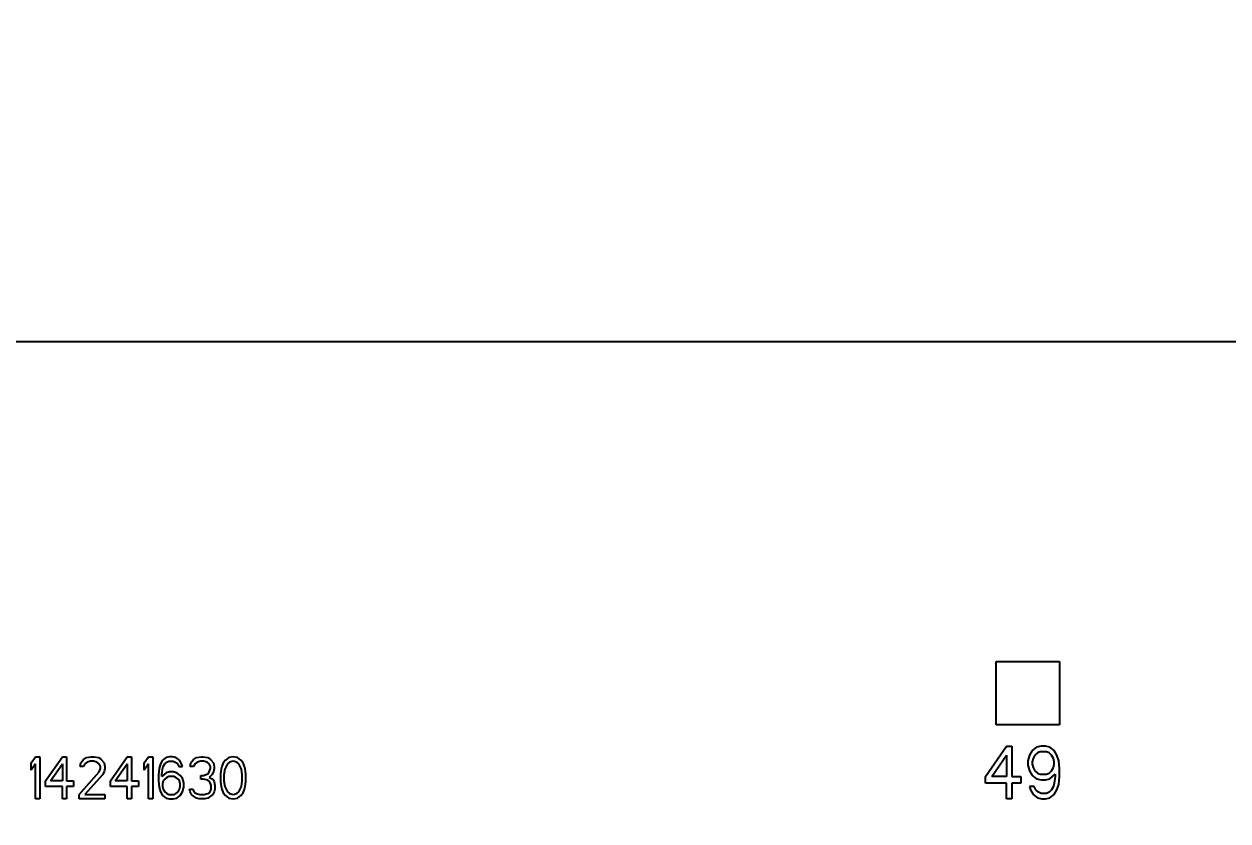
# Model space of a CAD drawing. Header units: millimetres. Extents: x 7 to 507, y -14 to 339.
# Drawn here: x 52.58 to 58.26, y 106.82 to 110.59 of the extents above; entities that cross this region are included whole.
import ezdxf

# ---------------------------------------------------------------- set-up
doc = ezdxf.new("R2010")
doc.units = ezdxf.units.MM
doc.header["$LTSCALE"] = 23.1
doc.layers.get('0').update_dxf_attribs({"linetype": 'CONTINUOUS'})
doc.layers.add('01_ASM_ALL_AXIS', color=7, linetype='CONTINUOUS')
doc.styles.get("Standard").update_dxf_attribs({"font": 'simplex.shx', "width": 0.8})
doc.dimstyles.new('DIMSTYLE_1', dxfattribs={"dimtxt": 3, "dimasz": 3, "dimexe": 2, "dimexo": 0.35, "dimgap": 0.75, "dimtad": 1, "dimdec": 3, "dimzin": 0, "dimdsep": 46, "dimtxsty": 'Standard', "dimcen": 0.09, "dimadec": 3, "dimazin": 0, "dimtp": 0.001, "dimtm": 0.001, "dimtfac": 1, "dimtdec": 3, "dimtofl": 0, "dimtmove": 0, "dimatfit": 3, "dimfxl": 0, "dimtolj": 1, "dimtzin": 0, "dimarcsym": 0})

# ---------------------------------------------------------------- blocks, each defined once
blk = doc.blocks.new('_FILLED')
at = {"color": 0, "linetype": 'ByBlock'}
blk.add_solid([(0, 0), (-1, 0.1333), (-1, -0.1333)], dxfattribs=at)
blk = doc.blocks.new('*D01')
at = {"color": 2}
for p, q in [((37.977, 209.9585), (36.727, 209.9585)), ((57.7181, 209.9585), (37.977, 209.9585)), ((38.727, 209.9585), (38.727, 156.9675)), ((38.727, 103.9765), (38.727, 156.9675)), ((37.977, 103.9765), (36.727, 103.9765)), ((48.3209, 103.9765), (37.977, 103.9765))]:
    blk.add_line(p, q, dxfattribs=at)
at = {"color": 2, "xscale": 3, "yscale": 3, "zscale": 3}
for p, rotation in [((38.727, 209.9585), 90), ((38.727, 103.9765), 270)]:
    blk.add_blockref('_FILLED', p, dxfattribs=dict(at, rotation=rotation))
blk = doc.blocks.new('*D1617')
at = {"color": 2}
for p, q in [((77.3953, 105.6765), (77.3953, 132.4196)), ((77.3953, 132.4196), (77.3953, 104.8265)), ((53.4681, 105.6765), (76.6453, 105.6765)), ((76.6453, 105.6765), (79.3953, 105.6765)), ((77.3953, 98.9765), (77.3953, 104.8265)), ((58.6181, 103.9765), (76.6453, 103.9765)), ((76.6453, 103.9765), (79.3953, 103.9765)), ((77.3953, 103.9765), (77.3953, 98.9765))]:
    blk.add_line(p, q, dxfattribs=at)
at = {"color": 2, "xscale": 3, "yscale": 3, "zscale": 3}
for p, rotation in [((77.3953, 105.6765), 270), ((77.3953, 103.9765), 90)]:
    blk.add_blockref('_FILLED', p, dxfattribs=dict(at, rotation=rotation))

msp = doc.modelspace()

# ---------------------------------------------------------------- linework, layer by layer
at = {"color": 9}
msp.add_line((58.7681, 109.0865), (47.4681, 109.0865), dxfattribs=at)
at = {"layer": '01_ASM_ALL_AXIS', "color": 4}
for p, q in [((57.1681, 107.2765), (57.1681, 107.5765)), ((57.1681, 107.5765), (57.4681, 107.5765)), ((57.4681, 107.5765), (57.4681, 107.2765)), ((57.4681, 107.2765), (57.1681, 107.2765)), ((52.6115, 107.0967), (52.6315, 107.1265)), ((52.6315, 107.1265), (52.6515, 107.1265)), ((52.6515, 107.1265), (52.6515, 106.9265)), ((52.6781, 107.0116), (52.7581, 107.1265)), ((52.7581, 107.1265), (52.7781, 107.1265)), ((52.7781, 107.1265), (52.7781, 107.0116)), ((52.8581, 107.1137), (52.8715, 107.1222)), ((52.8715, 107.1222), (52.8948, 107.1265)), ((52.8948, 107.1265), (52.9081, 107.1265)), ((52.9081, 107.1265), (52.9281, 107.1222)), ((52.9281, 107.1222), (52.9415, 107.1137)), ((52.9848, 107.0116), (53.0648, 107.1265)), ((53.0648, 107.1265), (53.0848, 107.1265)), ((53.0848, 107.1265), (53.0848, 107.0116)), ((53.1448, 107.0967), (53.1648, 107.1265)), ((53.1648, 107.1265), (53.1848, 107.1265)), ((53.1848, 107.1265), (53.1848, 106.9265)), ((53.2481, 107.1222), (53.2315, 107.1095)), ((53.2648, 107.1265), (53.2481, 107.1222)), ((53.2781, 107.1265), (53.2648, 107.1265)), ((53.2948, 107.1222), (53.2781, 107.1265)), ((53.3115, 107.1095), (53.2948, 107.1222)), ((53.3781, 107.1137), (53.3915, 107.1222)), ((53.3915, 107.1222), (53.4148, 107.1265)), ((53.4148, 107.1265), (53.4215, 107.1265)), ((53.4215, 107.1265), (53.4448, 107.1222)), ((53.4448, 107.1222), (53.4581, 107.1137)), ((53.5448, 107.1222), (53.5281, 107.1095)), ((53.5648, 107.1265), (53.5448, 107.1222)), ((53.5848, 107.1222), (53.5648, 107.1265)), ((53.6015, 107.1095), (53.5848, 107.1222)), ((57.1181, 107.0329), (57.2181, 107.1765)), ((57.1473, 107.0329), (57.2181, 107.1339)), ((57.2181, 107.1765), (57.2431, 107.1765)), ((57.2181, 107.1339), (57.2181, 107.0329)), ((57.2431, 107.1765), (57.2431, 107.0329)), ((57.3265, 107.1339), (57.3181, 107.1073)), ((57.339, 107.1552), (57.3265, 107.1339)), ((57.3598, 107.1712), (57.339, 107.1552)), ((57.3515, 107.1339), (57.3431, 107.118)), ((57.364, 107.1446), (57.3515, 107.1339)), ((57.3806, 107.1765), (57.3598, 107.1712)), ((57.3765, 107.1499), (57.364, 107.1446)), ((57.4056, 107.1499), (57.3765, 107.1499)), ((57.4015, 107.1765), (57.3806, 107.1765)), ((57.4223, 107.1712), (57.4015, 107.1765)), ((57.4181, 107.1446), (57.4056, 107.1499)), ((57.4306, 107.1339), (57.4181, 107.1446)), ((57.4431, 107.1552), (57.4223, 107.1712)), ((57.439, 107.118), (57.4306, 107.1339)), ((57.4556, 107.1339), (57.4431, 107.1552)), ((57.464, 107.1073), (57.4556, 107.1339)), ((52.6115, 107.0627), (52.6115, 107.0967)), ((52.6315, 107.0925), (52.6115, 107.0627)), ((52.6315, 106.9265), (52.6315, 107.0925)), ((52.7015, 107.0116), (52.7581, 107.0925)), ((52.7581, 107.0925), (52.7581, 107.0116)), ((52.8415, 107.0797), (52.8448, 107.0967)), ((52.8581, 107.0797), (52.8415, 107.0797)), ((52.8448, 107.0967), (52.8581, 107.1137)), ((52.8648, 107.0925), (52.8581, 107.0797)), ((52.8748, 107.101), (52.8648, 107.0925)), ((52.8915, 107.1052), (52.8748, 107.101)), ((52.9048, 107.1052), (52.8915, 107.1052)), ((52.9215, 107.101), (52.9048, 107.1052)), ((52.9315, 107.0925), (52.9215, 107.101)), ((52.9381, 107.0797), (52.9315, 107.0925)), ((52.9315, 107.0542), (52.9381, 107.0712)), ((52.9381, 107.0712), (52.9381, 107.0797)), ((52.9415, 107.1137), (52.9548, 107.0967)), ((52.9548, 107.0967), (52.9581, 107.0797)), ((52.9581, 107.0712), (52.9548, 107.0542)), ((52.9581, 107.0797), (52.9581, 107.0712)), ((53.0081, 107.0116), (53.0648, 107.0925)), ((53.0648, 107.0925), (53.0648, 107.0116)), ((53.1448, 107.0627), (53.1448, 107.0967)), ((53.1648, 107.0925), (53.1448, 107.0627)), ((53.1648, 106.9265), (53.1648, 107.0925)), ((53.2148, 107.0712), (53.2115, 107.0414)), ((53.2215, 107.0925), (53.2148, 107.0712)), ((53.2315, 107.1095), (53.2215, 107.0925)), ((53.2281, 107.0414), (53.2315, 107.0669)), ((53.2315, 107.0669), (53.2348, 107.0797)), ((53.2348, 107.0797), (53.2415, 107.0925)), ((53.2415, 107.0925), (53.2515, 107.101)), ((53.2515, 107.101), (53.2615, 107.1052)), ((53.2615, 107.1052), (53.2815, 107.1052)), ((53.2815, 107.1052), (53.2915, 107.101)), ((53.2915, 107.101), (53.3015, 107.0925)), ((53.3015, 107.0925), (53.3081, 107.0797)), ((53.3081, 107.0797), (53.3248, 107.0797)), ((53.3215, 107.0925), (53.3115, 107.1095)), ((53.3248, 107.0797), (53.3215, 107.0925)), ((53.3615, 107.0797), (53.3648, 107.0967)), ((53.3781, 107.0797), (53.3615, 107.0797)), ((53.3648, 107.0967), (53.3781, 107.1137)), ((53.3848, 107.0925), (53.3781, 107.0797)), ((53.3948, 107.101), (53.3848, 107.0925)), ((53.4115, 107.1052), (53.3948, 107.101)), ((53.4248, 107.1052), (53.4115, 107.1052)), ((53.4415, 107.101), (53.4248, 107.1052)), ((53.4515, 107.0925), (53.4415, 107.101)), ((53.4581, 107.0797), (53.4515, 107.0925)), ((53.4515, 107.0542), (53.4581, 107.0712)), ((53.4581, 107.1137), (53.4715, 107.0967)), ((53.4581, 107.0712), (53.4581, 107.0797)), ((53.4715, 107.0967), (53.4748, 107.0797)), ((53.4748, 107.0712), (53.4715, 107.0542)), ((53.4748, 107.0797), (53.4748, 107.0712)), ((53.5081, 107.0669), (53.5048, 107.0456)), ((53.5115, 107.0797), (53.5081, 107.0669)), ((53.5181, 107.0967), (53.5115, 107.0797)), ((53.5281, 107.1095), (53.5181, 107.0967)), ((53.5248, 107.0669), (53.5215, 107.0414)), ((53.5381, 107.0925), (53.5248, 107.0669)), ((53.5481, 107.101), (53.5381, 107.0925)), ((53.5648, 107.1052), (53.5481, 107.101)), ((53.5815, 107.101), (53.5648, 107.1052)), ((53.5915, 107.0925), (53.5815, 107.101)), ((53.6048, 107.0669), (53.5915, 107.0925)), ((53.6115, 107.0967), (53.6015, 107.1095)), ((53.6081, 107.0414), (53.6048, 107.0669)), ((53.6181, 107.0797), (53.6115, 107.0967)), ((53.6215, 107.0669), (53.6181, 107.0797)), ((53.6248, 107.0456), (53.6215, 107.0669)), ((57.3181, 107.1073), (57.3181, 107.0861)), ((57.3181, 107.0861), (57.3265, 107.0595)), ((57.3431, 107.118), (57.339, 107.102)), ((57.339, 107.102), (57.339, 107.0914)), ((57.339, 107.0914), (57.3431, 107.0754)), ((57.3431, 107.0754), (57.3515, 107.0595)), ((57.4306, 107.0595), (57.439, 107.0754)), ((57.4431, 107.102), (57.439, 107.118)), ((57.439, 107.0754), (57.4431, 107.0914)), ((57.4431, 107.0914), (57.4431, 107.102)), ((57.4681, 107.0701), (57.464, 107.1073)), ((57.4681, 107.0329), (57.4681, 107.0701)), ((52.6781, 106.9861), (52.6781, 107.0116)), ((52.7581, 107.0116), (52.7015, 107.0116)), ((52.7781, 107.0116), (52.8115, 107.0116)), ((52.8115, 107.0116), (52.8115, 106.9861)), ((52.8381, 106.9478), (52.9315, 107.0542)), ((52.9481, 107.0414), (52.8648, 106.9478)), ((52.9548, 107.0542), (52.9481, 107.0414)), ((52.9848, 106.9861), (52.9848, 107.0116)), ((53.0648, 107.0116), (53.0081, 107.0116)), ((53.0848, 107.0116), (53.1181, 107.0116)), ((53.1181, 107.0116), (53.1181, 106.9861)), ((53.2115, 107.0414), (53.2115, 107.0116)), ((53.2115, 107.0116), (53.2148, 106.9818)), ((53.2481, 107.0499), (53.2281, 107.0329)), ((53.2281, 107.0329), (53.2281, 107.0414)), ((53.2348, 107.0116), (53.2315, 106.9988)), ((53.2415, 107.0201), (53.2348, 107.0116)), ((53.2515, 107.0286), (53.2415, 107.0201)), ((53.2648, 107.0542), (53.2481, 107.0499)), ((53.2615, 107.0329), (53.2515, 107.0286)), ((53.2848, 107.0329), (53.2615, 107.0329)), ((53.2815, 107.0542), (53.2648, 107.0542)), ((53.2981, 107.0499), (53.2815, 107.0542)), ((53.2948, 107.0286), (53.2848, 107.0329)), ((53.3048, 107.0201), (53.2948, 107.0286)), ((53.3148, 107.0371), (53.2981, 107.0499)), ((53.3115, 107.0116), (53.3048, 107.0201)), ((53.3148, 106.9988), (53.3115, 107.0116)), ((53.3248, 107.0244), (53.3148, 107.0371)), ((53.3315, 107.0031), (53.3248, 107.0244)), ((53.4115, 107.0201), (53.4115, 107.0371)), ((53.4115, 107.0371), (53.4248, 107.0371)), ((53.4248, 107.0201), (53.4115, 107.0201)), ((53.4248, 107.0371), (53.4448, 107.0456)), ((53.4448, 107.0159), (53.4248, 107.0201)), ((53.4448, 107.0456), (53.4515, 107.0542)), ((53.4548, 107.0073), (53.4448, 107.0159)), ((53.4648, 107.0414), (53.4515, 107.0286)), ((53.4515, 107.0286), (53.4681, 107.0201)), ((53.4715, 107.0542), (53.4648, 107.0414)), ((53.4681, 107.0201), (53.4748, 107.0073)), ((53.5048, 107.0456), (53.5048, 107.0073)), ((53.5215, 107.0414), (53.5215, 107.0116)), ((53.5215, 107.0116), (53.5248, 106.9861)), ((53.6048, 106.9861), (53.6081, 107.0116)), ((53.6081, 107.0116), (53.6081, 107.0414)), ((53.6248, 107.0073), (53.6248, 107.0456)), ((57.1181, 107.001), (57.1181, 107.0329)), ((57.2181, 107.0329), (57.1473, 107.0329)), ((57.2431, 107.0329), (57.2848, 107.0329)), ((57.2848, 107.0329), (57.2848, 107.001)), ((57.3265, 107.0595), (57.339, 107.0382)), ((57.339, 107.0382), (57.3598, 107.0222)), ((57.3515, 107.0595), (57.364, 107.0488)), ((57.3598, 107.0222), (57.3806, 107.0169)), ((57.364, 107.0488), (57.3765, 107.0435)), ((57.3765, 107.0435), (57.4056, 107.0435)), ((57.3806, 107.0169), (57.4015, 107.0169)), ((57.4015, 107.0169), (57.4223, 107.0222)), ((57.4056, 107.0435), (57.4181, 107.0488)), ((57.4181, 107.0488), (57.4306, 107.0595)), ((57.4223, 107.0222), (57.4473, 107.0435)), ((57.4473, 107.0329), (57.4431, 107.001)), ((57.4473, 107.0435), (57.4473, 107.0329)), ((57.464, 106.9956), (57.4681, 107.0329)), ((52.7581, 106.9861), (52.6781, 106.9861)), ((52.7581, 106.9265), (52.7581, 106.9861)), ((52.7781, 106.9861), (52.7781, 106.9265)), ((52.8115, 106.9861), (52.7781, 106.9861)), ((53.0648, 106.9861), (52.9848, 106.9861)), ((53.0648, 106.9265), (53.0648, 106.9861)), ((53.0848, 106.9861), (53.0848, 106.9265)), ((53.1181, 106.9861), (53.0848, 106.9861)), ((53.2148, 106.9818), (53.2215, 106.9605)), ((53.2215, 106.9605), (53.2315, 106.9435)), ((53.2315, 106.9988), (53.2315, 106.9861)), ((53.2315, 106.9861), (53.2348, 106.9733)), ((53.2348, 106.9733), (53.2415, 106.9605)), ((53.2415, 106.9605), (53.2515, 106.952)), ((53.2515, 106.952), (53.2615, 106.9478)), ((53.2848, 106.9478), (53.2948, 106.952)), ((53.2948, 106.952), (53.3048, 106.9605)), ((53.3048, 106.9605), (53.3115, 106.9733)), ((53.3115, 106.9733), (53.3148, 106.9861)), ((53.3148, 106.9861), (53.3148, 106.9988)), ((53.3148, 106.9435), (53.3248, 106.9605)), ((53.3248, 106.9605), (53.3315, 106.9818)), ((53.3315, 106.9818), (53.3315, 107.0031)), ((53.3615, 106.9605), (53.3581, 106.9733)), ((53.3581, 106.9733), (53.3748, 106.9733)), ((53.3681, 106.9478), (53.3615, 106.9605)), ((53.3748, 106.9733), (53.3781, 106.9648)), ((53.3781, 106.9648), (53.3848, 106.9563)), ((53.3848, 106.9563), (53.3915, 106.952)), ((53.3915, 106.952), (53.4081, 106.9478)), ((53.4281, 106.9478), (53.4448, 106.952)), ((53.4448, 106.952), (53.4515, 106.9563)), ((53.4515, 106.9563), (53.4581, 106.9648)), ((53.4615, 106.9903), (53.4548, 107.0073)), ((53.4581, 106.9648), (53.4615, 106.9733)), ((53.4615, 106.9733), (53.4615, 106.9903)), ((53.4748, 106.9605), (53.4681, 106.9478)), ((53.4748, 107.0073), (53.4781, 106.9903)), ((53.4781, 106.9733), (53.4748, 106.9605)), ((53.4781, 106.9903), (53.4781, 106.9733)), ((53.5048, 107.0073), (53.5081, 106.9861)), ((53.5081, 106.9861), (53.5115, 106.9733)), ((53.5115, 106.9733), (53.5181, 106.9563)), ((53.5181, 106.9563), (53.5281, 106.9435)), ((53.5248, 106.9861), (53.5381, 106.9605)), ((53.5381, 106.9605), (53.5481, 106.952)), ((53.5481, 106.952), (53.5648, 106.9478)), ((53.5648, 106.9478), (53.5815, 106.952)), ((53.5815, 106.952), (53.5915, 106.9605)), ((53.5915, 106.9605), (53.6048, 106.9861)), ((53.6015, 106.9435), (53.6115, 106.9563)), ((53.6115, 106.9563), (53.6181, 106.9733)), ((53.6181, 106.9733), (53.6215, 106.9861)), ((53.6215, 106.9861), (53.6248, 107.0073)), ((57.2181, 107.001), (57.1181, 107.001)), ((57.2181, 106.9265), (57.2181, 107.001)), ((57.2431, 107.001), (57.2431, 106.9265)), ((57.2848, 107.001), (57.2431, 107.001)), ((57.3265, 106.985), (57.3306, 106.9691)), ((57.3473, 106.985), (57.3265, 106.985)), ((57.3306, 106.9691), (57.3431, 106.9478)), ((57.3556, 106.9691), (57.3473, 106.985)), ((57.3681, 106.9584), (57.3556, 106.9691)), ((57.3806, 106.9531), (57.3681, 106.9584)), ((57.4056, 106.9531), (57.3806, 106.9531)), ((57.4181, 106.9584), (57.4056, 106.9531)), ((57.4306, 106.9691), (57.4181, 106.9584)), ((57.439, 106.985), (57.4306, 106.9691)), ((57.4431, 107.001), (57.439, 106.985)), ((57.4431, 106.9478), (57.4556, 106.9691)), ((57.4556, 106.9691), (57.464, 106.9956)), ((52.6515, 106.9265), (52.6315, 106.9265)), ((52.7781, 106.9265), (52.7581, 106.9265)), ((52.8381, 106.9265), (52.8381, 106.9478)), ((52.9581, 106.9265), (52.8381, 106.9265)), ((52.8648, 106.9478), (52.9581, 106.9478)), ((52.9581, 106.9478), (52.9581, 106.9265)), ((53.0848, 106.9265), (53.0648, 106.9265)), ((53.1848, 106.9265), (53.1648, 106.9265)), ((53.2315, 106.9435), (53.2481, 106.9308)), ((53.2481, 106.9308), (53.2648, 106.9265)), ((53.2615, 106.9478), (53.2848, 106.9478)), ((53.2648, 106.9265), (53.2815, 106.9265)), ((53.2815, 106.9265), (53.2981, 106.9308)), ((53.2981, 106.9308), (53.3148, 106.9435)), ((53.3781, 106.9393), (53.3681, 106.9478)), ((53.3915, 106.9308), (53.3781, 106.9393)), ((53.4048, 106.9265), (53.3915, 106.9308)), ((53.4315, 106.9265), (53.4048, 106.9265)), ((53.4081, 106.9478), (53.4281, 106.9478)), ((53.4448, 106.9308), (53.4315, 106.9265)), ((53.4581, 106.9393), (53.4448, 106.9308)), ((53.4681, 106.9478), (53.4581, 106.9393)), ((53.5281, 106.9435), (53.5448, 106.9308)), ((53.5448, 106.9308), (53.5648, 106.9265)), ((53.5648, 106.9265), (53.5848, 106.9308)), ((53.5848, 106.9308), (53.6015, 106.9435)), ((57.2431, 106.9265), (57.2181, 106.9265)), ((57.3431, 106.9478), (57.364, 106.9318)), ((57.364, 106.9318), (57.3848, 106.9265)), ((57.3848, 106.9265), (57.4015, 106.9265)), ((57.4015, 106.9265), (57.4223, 106.9318)), ((57.4223, 106.9318), (57.4431, 106.9478))]:
    msp.add_line(p, q, dxfattribs=at)

# ---------------------------------------------------------------- dimensions: what is measured, and where the dimension line sits
at = {"color": 2}
for base, p1, p2, angle, text, picture, middle in [((38.727, 103.9765), (58.0681, 209.9585), (48.6709, 103.9765), 270, '105.98', '*D01', (38.727, 151.2168)), ((77.3953, 105.6765), (58.2681, 103.9765), (53.1181, 105.6765), 90, '*1.70{\\fSymbol_ASME;\\W1.0;±}0.20', '*D1617', (77.3953, 108.5558))]:
    dim = msp.add_linear_dim(base=base, p1=p1, p2=p2, angle=angle, text=text, dimstyle='DIMSTYLE_1', dxfattribs=at)
    dim.commit()
    dim.dimension.update_dxf_attribs({"geometry": picture, "text_midpoint": middle, "dimtype": 160})

doc.saveas('drawing.dxf')
